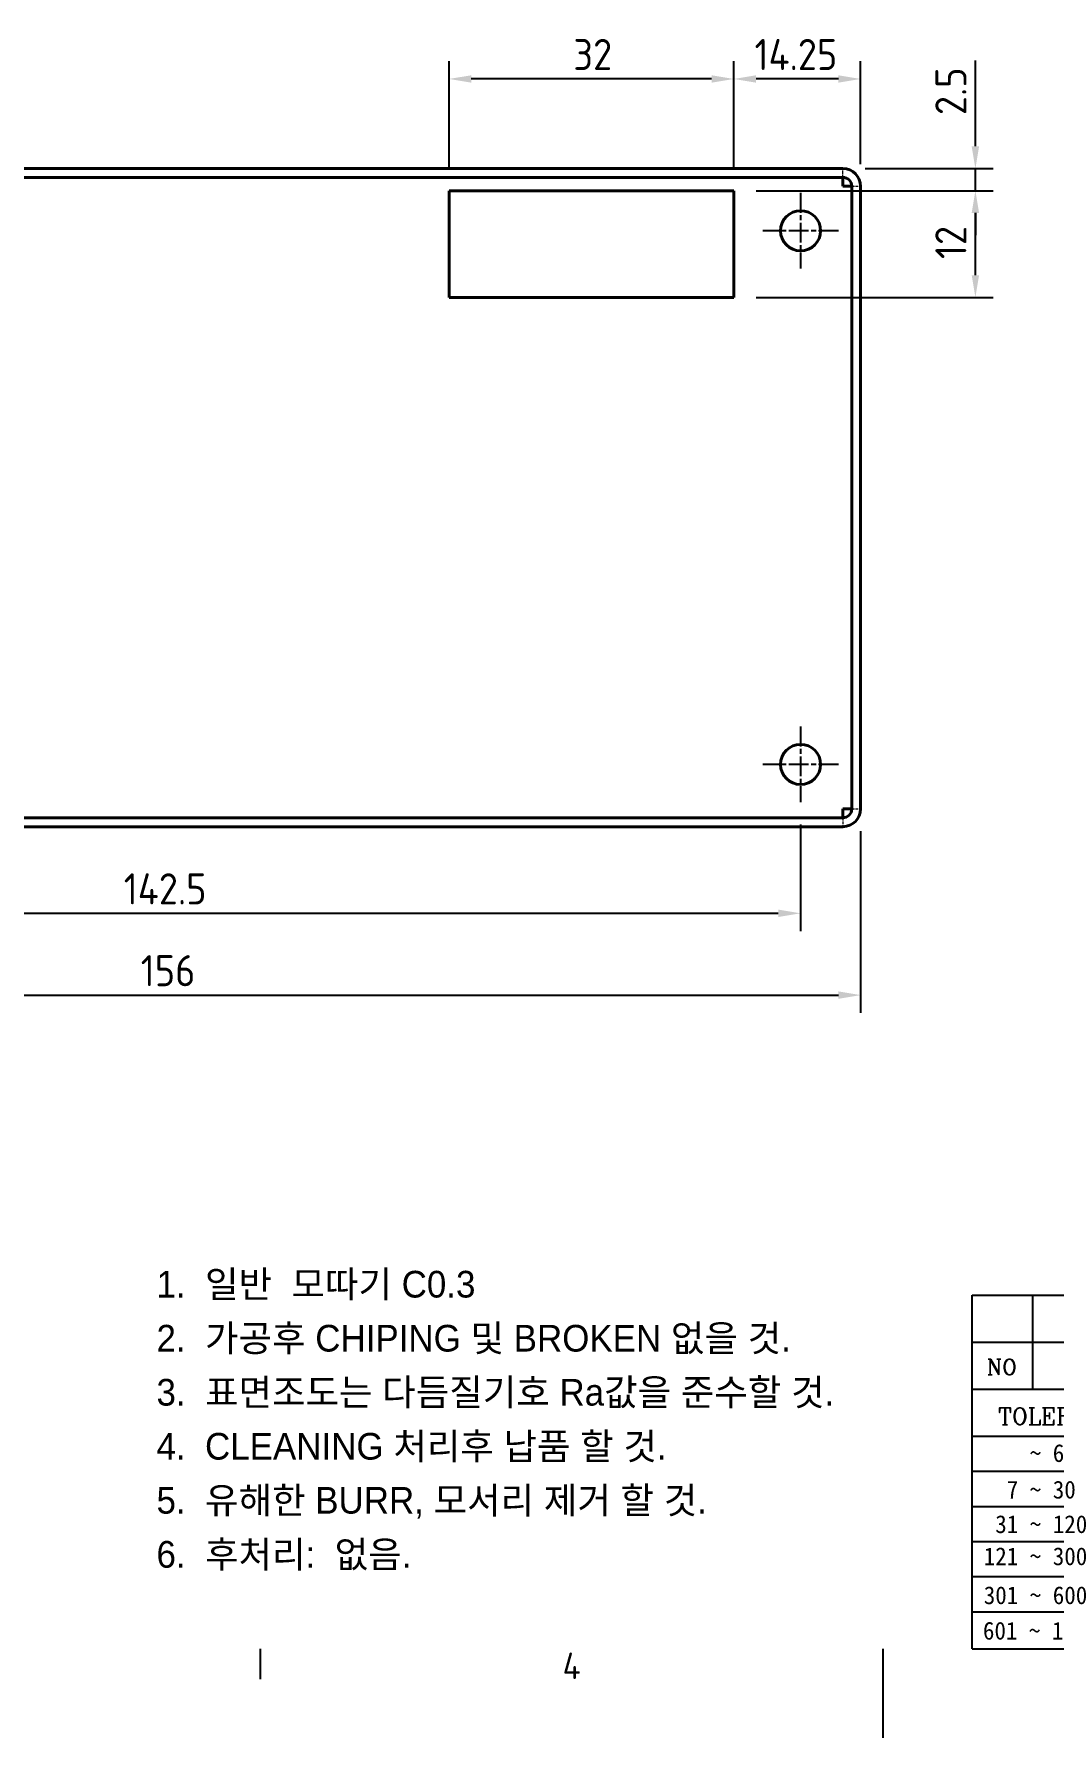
# Model space of a CAD drawing. Header units: millimetres. Extents: x 0 to 420, y 0 to 297.
# Drawn here: x 114.6 to 229.2, y 0 to 191.6 of the extents above; entities that cross this region are included whole.
import ezdxf
from ezdxf.enums import TextEntityAlignment as Align

# ---------------------------------------------------------------- set-up
doc = ezdxf.new("R2010")
doc.units = ezdxf.units.MM
doc.linetypes.add('CHAIN', pattern=[0.35429999999999995, 0.2362, -0.0295, 0.0591, -0.0295])
doc.linetypes.add('DASHED', pattern=[0.2067, 0.1654, -0.0413])
doc.layers.get('0').update_dxf_attribs({"color": 3, "lineweight": 25})
for name, color, linetype, lineweight in [('가려진 것(ISO)', 2, 'DASHED', 18), ('가시적인 것(ISO)', 3, 'Continuous', 40), ('경계(ISO)', 7, 'Continuous', 25), ('기호(ISO)', 5, 'Continuous', 25), ('제목(ISO)', 5, 'Continuous', 50), ('중심 표식(ISO)', 1, 'Continuous', 25), ('치수(ISO)', 2, 'Continuous', 25)]:
    doc.layers.add(name, color=color, linetype=linetype, lineweight=lineweight)
doc.styles.add('HAN_291', font='')
doc.styles.add('ISO Proportional', font='arial.ttf')
doc.styles.add('RC_284', font='ROMANC.shx')
doc.styles.add('RC_287', font='ROMANC.shx')
doc.styles.add('문자 텍스트_PSTEK_POSCO', font='isocp.shx')
doc.styles.add('치수 텍스트_PSTEK_POSCO', font='isocp.shx')
doc.styles.add('텍스트 스타일198', font='tahoma.ttf')
doc.styles.get('HAN_291').set_extended_font_data('GulimChe')
doc.dimstyles.new('치수_PSTEK_POSCO', dxfattribs={"dimtxt": 3.5, "dimasz": 2.5, "dimexe": 2, "dimexo": 2.5, "dimgap": 1, "dimtad": 1, "dimrnd": 1e-08, "dimdsep": 46, "dimtxsty": '치수 텍스트_PSTEK_POSCO', "dimcen": 0.09, "dimdle": 10, "dimclrd": 7, "dimclre": 7, "dimclrt": 2, "dimadec": 1, "dimazin": 2, "dimtfac": 1, "dimtmove": 0, "dimatfit": 3, "dimfxl": 0, "dimtolj": 1, "dimlwd": -1, "dimlwe": -1, "dimarcsym": 0})

# ---------------------------------------------------------------- blocks, each defined once
blk = doc.blocks.new('경계 Default Border')
at = {"layer": '경계(ISO)'}
blk.add_line((140, 10), (140, 6.599999666213989), dxfattribs=at)
at = {"layer": '경계(ISO)', "flags": 128}
blk.add_lwpolyline([(210, 0), (210, 10)], dxfattribs=at)
at = {"layer": '경계(ISO)', "color": 2, "insert": (173.9734701308116, 6.59999988079071), "char_height": 3.00000011920929, "attachment_point": 7, "style": '문자 텍스트_PSTEK_POSCO'}
blk.add_mtext('4', dxfattribs=at)
blk = doc.blocks.new('제목 블록 PSTEK')
at = {"color": 180}
for p, q in [((182.475792979055, 11.79100474011392), (182.4757929790549, 51.56524660363496)), ((182.4757929790549, 51.56524660363496), (372.4757929537551, 51.56524660363496)), ((189.2651435055721, 51.56524660363496), (189.2651435055722, 41.00524660363494)), ((182.475792979055, 46.2852466036349), (372.4757929537551, 46.28524660363492)), ((182.475792979055, 41.00524660363493), (206.451475290024, 41.00524660363493)), ((182.475792979055, 35.72524660363497), (206.451475290024, 35.72524660363497)), ((182.475792979055, 31.77524660363492), (206.451475290024, 31.77524660363492)), ((182.475792979055, 27.82524660363487), (206.451475290024, 27.82524660363487)), ((182.475792979055, 23.87524660363505), (206.451475290024, 23.87524660363505)), ((182.475792979055, 19.92524660363478), (206.451475290024, 19.92524660363478)), ((182.475792979055, 15.97524660363496), (206.451475290024, 15.97524660363496)), ((182.475792979055, 11.79100474011392), (372.4757929537551, 11.79100474011389))]:
    blk.add_line(p, q, dxfattribs=at)
at = {"layer": '제목(ISO)', "lineweight": 18}
blk.add_line((182.475792979055, 35.72500474011393), (182.475792979055, 11.79100474011392), dxfattribs=at)
at = {"color": 2}
for s, height, style, p in [('NO', 1.742399930953979, 'RC_284', (184.135398793432, 42.62317362549192)), (' TOLERANCE', 1.899999976158142, 'RC_287', (184.0872874387979, 37.00893196870329)), ('    ~ 6', 2.000000029802322, 'HAN_291', (183.7721304966814, 32.8176515608431)), ('  7 ~ 30', 2.000000029802322, 'HAN_291', (183.7721304966814, 28.70538114822415)), (' 31 ~ 120', 2.000000029802322, 'HAN_291', (183.7721304966814, 24.82628181916237)), ('121 ~ 300', 2.000000029802322, 'HAN_291', (183.7721304966814, 21.21401206133254)), ('301 ~ 600', 2.000000029802322, 'HAN_291', (183.7721304966814, 16.83491273227077)), ('601 ~ 1200', 2.000000029802322, 'HAN_291', (183.6802025156883, 12.84759660881125))]:
    blk.add_text(s, height=height, dxfattribs=dict(at, style=style)).set_placement(p)
at = {"layer": '제목(ISO)', "color": 7, "style": '텍스트 스타일198'}
for tag, p in [('부품_번호_001', (195.8306681444196, 47.68071419841495)), ('설명_001', (231.0343093105432, 47.92245856837096)), ('재질_001', (290.6002202955571, 47.92524659519488)), ("3._Q'TY_001", (312.7051684940307, 47.92188863680521)), ('질량\\P3;_001', (350.3046145979153, 48.1643332325385)), ('1._MODEL_NAME_001', (326.2265096999781, 37.52172745615292)), ('제목_001', (337.0238793324635, 32.12134217035067)), ('부품_번호_001', (334.4899083976516, 26.80591818687283)), ('설계자_001', (210.6823963971569, 25.23312566343435)), ('점검자_001', (226.4283219502686, 25.23446884679021)), ('프로젝트_001', (270.410884049407, 18.18077990480271)), ('작성_날짜_001', (207.6662781715662, 13.26600473167383)), ('시트_크기_001', (260.807090429518, 14.83812566343425)), ('프로젝트_002', (271.3397061834335, 14.75423755037356)), ('프로젝트_003', (288.0278370595504, 11.40492555349606))]:
    blk.add_attdef(tag, p, '', height=2.000000029802322, dxfattribs=at)
for tag, p in [('4._COLOR', (327.6805273250926, 48.92524660363493)), ('엔지니어링_승인자', (247.673240162284, 26.23312567187446)), ('점검_날짜', (231.1845342133799, 14.26600474011394)), ('엔지니어링_승인_날짜', (247.6732401622839, 14.26600474011394))]:
    blk.add_attdef(tag, text='', height=2.000000029802322, dxfattribs=at).set_placement(p, align=Align.MIDDLE_CENTER)
blk = doc.blocks.new('*D25')
at = {"layer": 'Defpoints', "color": 0}
for p in [(51.46146227720266, 104.4527199967557), (207.4614622772026, 104.4527199967557), (207.4614622772026, 83.51461378107233)]:
    blk.add_point(p, dxfattribs=at)
at = {"layer": '치수(ISO)', "color": 7}
for p, q in [((51.46146227720266, 101.9527199967557), (51.46146227720266, 81.51461378107233)), ((207.4614622772026, 101.9527199967557), (207.4614622772026, 81.51461378107233)), ((53.96146227720266, 83.51461378107233), (204.9614622772026, 83.51461378107233))]:
    blk.add_line(p, q, dxfattribs=at)
for points in [[(53.96146227720266, 83.931280447739), (53.96146227720266, 83.09794711440566), (51.46146227720266, 83.51461378107233)], [(204.9614622772026, 83.931280447739), (204.9614622772026, 83.09794711440566), (207.4614622772026, 83.51461378107233)]]:
    blk.add_solid(points, dxfattribs=at)
at = {"layer": '치수(ISO)', "color": 2, "insert": (126.5746512535806, 86.26461378107233), "char_height": 3.5, "attachment_point": 4, "style": '치수 텍스트_PSTEK_POSCO'}
blk.add_mtext('\\A1;156', dxfattribs=at)
blk = doc.blocks.new('*D26')
at = {"layer": 'Defpoints', "color": 0}
for p in [(58.21146227720257, 105.2027199967557), (200.7114622772026, 105.2027199967557), (200.7114622772026, 92.71142970281736)]:
    blk.add_point(p, dxfattribs=at)
at = {"layer": '치수(ISO)', "color": 7}
for p, q in [((58.21146227720257, 102.7027199967557), (58.21146227720257, 90.71142970281736)), ((200.7114622772026, 102.7027199967557), (200.7114622772026, 90.71142970281736)), ((60.71146227720257, 92.71142970281736), (198.2114622772026, 92.71142970281736))]:
    blk.add_line(p, q, dxfattribs=at)
for points in [[(60.71146227720257, 93.12809636948403), (60.71146227720257, 92.29476303615068), (58.21146227720257, 92.71142970281736)], [(198.2114622772026, 93.12809636948403), (198.2114622772026, 92.29476303615068), (200.7114622772026, 92.71142970281736)]]:
    blk.add_solid(points, dxfattribs=at)
at = {"layer": '치수(ISO)', "color": 2, "insert": (124.6639749037873, 95.46177419100633), "char_height": 3.5, "attachment_point": 4, "style": '치수 텍스트_PSTEK_POSCO'}
blk.add_mtext('\\A1;142.5', dxfattribs=at)
blk = doc.blocks.new('*D27')
at = {"layer": 'Defpoints', "color": 0}
for p in [(193.2114622772025, 173.9527199967557), (220.3558042537234, 173.9527199967557), (193.2114622772026, 161.9527199967557)]:
    blk.add_point(p, dxfattribs=at)
at = {"layer": '치수(ISO)', "color": 7}
for p, q in [((195.7114622772025, 173.9527199967557), (222.3558042537234, 173.9527199967557)), ((220.3558042537234, 164.4527199967557), (220.3558042537234, 171.4527199967557)), ((195.7114622772026, 161.9527199967557), (222.3558042537234, 161.9527199967557))]:
    blk.add_line(p, q, dxfattribs=at)
for points in [[(219.9391375870567, 171.4527199967557), (220.77247092039, 171.4527199967557), (220.3558042537234, 173.9527199967557)], [(219.9391375870567, 164.4527199967557), (220.77247092039, 164.4527199967557), (220.3558042537234, 161.9527199967557)]]:
    blk.add_solid(points, dxfattribs=at)
at = {"layer": '치수(ISO)', "color": 2, "insert": (217.6054597655344, 166.272616650299), "char_height": 3.5, "attachment_point": 4, "rotation": 90, "style": '치수 텍스트_PSTEK_POSCO'}
blk.add_mtext('\\A1;12', dxfattribs=at)
blk = doc.blocks.new('*D28')
at = {"layer": 'Defpoints', "color": 0}
for p in [(205.4614622772026, 176.4527199967557), (193.2114622772025, 173.9527199967557), (220.3558042537234, 173.9527199967557)]:
    blk.add_point(p, dxfattribs=at)
at = {"layer": '치수(ISO)', "color": 7}
for p, q in [((220.3558042537234, 178.9527199967557), (220.3558042537234, 188.5865726963422)), ((207.9614622772026, 176.4527199967557), (222.3558042537234, 176.4527199967557)), ((220.3558042537234, 173.9527199967557), (220.3558042537234, 176.4527199967557)), ((195.7114622772025, 173.9527199967557), (222.3558042537234, 173.9527199967557)), ((220.3558042537234, 171.4527199967557), (220.3558042537234, 168.9527199967557))]:
    blk.add_line(p, q, dxfattribs=at)
for points in [[(219.9391375870567, 178.9527199967557), (220.77247092039, 178.9527199967557), (220.3558042537234, 176.4527199967557)], [(219.9391375870567, 171.4527199967557), (220.77247092039, 171.4527199967557), (220.3558042537234, 173.9527199967557)]]:
    blk.add_solid(points, dxfattribs=at)
at = {"layer": '치수(ISO)', "color": 2, "insert": (217.6054597655344, 182.4527199967558), "char_height": 3.5, "attachment_point": 4, "rotation": 90, "style": '치수 텍스트_PSTEK_POSCO'}
blk.add_mtext('\\A1;2.5', dxfattribs=at)
blk = doc.blocks.new('*D29')
at = {"layer": 'Defpoints', "color": 0}
for p in [(193.2114622772025, 186.5189529754777), (207.4614622772025, 174.4527199967557), (193.2114622772025, 173.9527199967557)]:
    blk.add_point(p, dxfattribs=at)
at = {"layer": '치수(ISO)', "color": 7}
for p, q in [((193.2114622772025, 176.4527199967557), (193.2114622772025, 188.5189529754777)), ((207.4614622772025, 176.9527199967557), (207.4614622772025, 188.5189529754777)), ((204.9614622772025, 186.5189529754777), (195.7114622772025, 186.5189529754777))]:
    blk.add_line(p, q, dxfattribs=at)
for points in [[(195.7114622772025, 186.9356196421444), (195.7114622772025, 186.102286308811), (193.2114622772025, 186.5189529754777)], [(204.9614622772025, 186.9356196421444), (204.9614622772025, 186.102286308811), (207.4614622772025, 186.5189529754777)]]:
    blk.add_solid(points, dxfattribs=at)
at = {"layer": '치수(ISO)', "color": 2, "insert": (195.5389749037872, 189.2692974636667), "char_height": 3.5, "attachment_point": 4, "style": '치수 텍스트_PSTEK_POSCO'}
blk.add_mtext('\\A1;14.25', dxfattribs=at)
blk = doc.blocks.new('*D30')
at = {"layer": 'Defpoints', "color": 0}
for p in [(161.2114622772026, 186.5189529754777), (161.2114622772026, 173.9527199967557), (193.2114622772025, 173.9527199967557)]:
    blk.add_point(p, dxfattribs=at)
at = {"layer": '치수(ISO)', "color": 7}
for p, q in [((161.2114622772026, 176.4527199967557), (161.2114622772026, 188.5189529754777)), ((193.2114622772025, 176.4527199967557), (193.2114622772025, 188.5189529754777)), ((190.7114622772025, 186.5189529754777), (163.7114622772026, 186.5189529754777))]:
    blk.add_line(p, q, dxfattribs=at)
for points in [[(163.7114622772026, 186.9356196421443), (163.7114622772026, 186.102286308811), (161.2114622772026, 186.5189529754777)], [(190.7114622772025, 186.9356196421443), (190.7114622772025, 186.102286308811), (193.2114622772025, 186.5189529754777)]]:
    blk.add_solid(points, dxfattribs=at)
at = {"layer": '치수(ISO)', "color": 2, "insert": (175.1813589307459, 189.2692974636666), "char_height": 3.5, "attachment_point": 4, "style": '치수 텍스트_PSTEK_POSCO'}
blk.add_mtext('\\A1;32', dxfattribs=at)
blk = doc.blocks.new('주석-판금')
at = {"layer": '기호(ISO)', "color": 2, "insert": (-40.77821254730225, 16.75263392738998), "char_height": 3.00000011920929, "width": 116.6778124165837, "attachment_point": 1, "line_spacing_factor": 1.2146075963974, "style": 'ISO Proportional'}
blk.add_mtext('\\f굴림|b0|i0;\\H3.0000;1.  일반  모따기 C0.3\\P2.  가공후 CHIPING 및 BROKEN 없을 것.\\P3.  표면조도는 다듬질기호 Ra값을 준수할 것.\\P4.  CLEANING 처리후 납품 할 것.\\P5.  유해한 BURR, 모서리 제거 할 것.\\P6.  후처리:  없음.', dxfattribs=at)

msp = doc.modelspace()

# ---------------------------------------------------------------- linework, layer by layer
at = {"layer": '가려진 것(ISO)', "ltscale": 1.904596567153931}
for p, q in [((205.4614622772026, 175.4527199967557), (205.4614622772026, 176.4527199967557)), ((206.4614622772026, 174.4527199967557), (207.4614622772026, 174.4527199967557)), ((205.4614622772026, 103.4527199967557), (205.4614622772026, 102.4527199967557)), ((206.4614622772026, 104.4527199967557), (207.4614622772026, 104.4527199967557))]:
    msp.add_line(p, q, dxfattribs=at)
at = {"layer": '가시적인 것(ISO)'}
for p, q in [((205.4614622772026, 176.4527199967557), (53.46146227720261, 176.4527199967557)), ((205.4614622772026, 175.4527199967557), (53.46146227720261, 175.4527199967557)), ((205.4614622772026, 174.4527199967557), (205.4614622772026, 175.4527199967557)), ((205.4614622772026, 174.4527199967557), (206.4614622772026, 174.4527199967557)), ((206.4614622772026, 104.4527199967557), (206.4614622772025, 174.4527199967557)), ((207.4614622772026, 104.4527199967557), (207.4614622772025, 174.4527199967557)), ((161.2114622772026, 161.9527199967557), (161.2114622772026, 173.9527199967557)), ((161.2114622772026, 173.9527199967557), (193.2114622772026, 173.9527199967557)), ((193.2114622772026, 173.9527199967557), (193.2114622772026, 161.9527199967557)), ((193.2114622772026, 161.9527199967557), (161.2114622772026, 161.9527199967557)), ((53.46146227720264, 103.4527199967557), (205.4614622772026, 103.4527199967557)), ((205.4614622772026, 104.4527199967557), (205.4614622772026, 103.4527199967557)), ((205.4614622772026, 104.4527199967557), (206.4614622772026, 104.4527199967557)), ((53.46146227720264, 102.4527199967557), (205.4614622772026, 102.4527199967557))]:
    msp.add_line(p, q, dxfattribs=at)
for centre in [(200.7114622772026, 169.4527199967557), (200.7114622772026, 109.4527199967557)]:
    msp.add_circle(centre, 2.25, dxfattribs=at)
for centre, radius, start, end in [((205.4614622772025, 174.4527199967557), 2.000000000000006, 0, 89.99999999999895), ((205.4614622772025, 174.4527199967557), 0.9999999999999876, 0, 89.999999999998), ((205.4614622772026, 104.4527199967557), 1.999999999999993, 270.000000000001, 0), ((205.4614622772026, 104.4527199967557), 0.9999999999999964, 270, 0)]:
    msp.add_arc(centre, radius, start, end, dxfattribs=at)
at = {"layer": '중심 표식(ISO)', "linetype": 'CHAIN', "ltscale": 9.445162773132324}
for p, q in [((200.7114622772026, 173.7027199967557), (200.7114622772026, 165.2027199967557)), ((204.9614622772026, 169.4527199967557), (196.4614622772026, 169.4527199967557)), ((200.7114622772026, 113.7027199967557), (200.7114622772026, 105.2027199967557)), ((204.9614622772026, 109.4527199967557), (196.4614622772026, 109.4527199967557))]:
    msp.add_line(p, q, dxfattribs=at)

# ---------------------------------------------------------------- block references
for name, p in [('경계 Default Border', (0, 0)), ('주석-판금', (169.1199625419323, 35.76070469725462)), ('제목 블록 PSTEK', (37.52420704624484, -1.791004740113895))]:
    msp.add_blockref(name, p)

# ---------------------------------------------------------------- dimensions: what is measured, and where the dimension line sits
at = {"layer": '치수(ISO)', "color": 7}
dim = msp.add_linear_dim(base=(193.2114622772025, 186.5189529754777), p1=(207.4614622772025, 174.4527199967557), p2=(193.2114622772025, 173.9527199967557), dimstyle='치수_PSTEK_POSCO', override={"dimdec": 2, "dimtp": 0, "dimtm": -0, "dimtdec": 2, "dimtofl": 0, "dimatfit": 1}, dxfattribs=at)
dim.commit()
dim.dimension.update_dxf_attribs({"geometry": '*D29', "text_midpoint": (200.3364622772025, 186.5189529754777), "dimtype": 160})
for base, p1, p2, angle, override, picture, middle in [((161.2114622772026, 186.5189529754777), (193.2114622772025, 173.9527199967557), (161.2114622772026, 173.9527199967557), 180, {"dimdec": 2, "dimtp": 0, "dimtm": -0, "dimtdec": 2, "dimtofl": 0, "dimatfit": 1}, '*D30', (177.2114622772025, 186.5189529754777)), ((220.3558042537234, 173.9527199967557), (205.4614622772026, 176.4527199967557), (193.2114622772025, 173.9527199967557), 90, {"dimdec": 2, "dimtp": 0, "dimtm": -0, "dimtdec": 2, "dimtofl": 1, "dimatfit": 1}, '*D28', (220.3558042537233, 185.019646346549)), ((220.3558042537234, 173.9527199967557), (193.2114622772026, 161.9527199967557), (193.2114622772025, 173.9527199967557), 90, {"dimdec": 2, "dimtp": 0, "dimtm": -0, "dimtdec": 2, "dimtofl": 0, "dimatfit": 1}, '*D27', (220.3558042537233, 167.9527199967557)), ((207.4614622772026, 83.51461378107233), (51.46146227720266, 104.4527199967557), (207.4614622772026, 104.4527199967557), 180, {"dimdec": 2, "dimtp": 0, "dimtm": -0, "dimtdec": 2, "dimtofl": 0, "dimatfit": 1}, '*D25', (129.4614622772026, 83.51461378107233)), ((200.7114622772026, 92.71142970281736), (58.21146227720257, 105.2027199967557), (200.7114622772026, 105.2027199967557), 180, {"dimdec": 2, "dimtp": 0, "dimtm": -0, "dimtdec": 2, "dimtofl": 0, "dimatfit": 1}, '*D26', (129.4614622772026, 92.71142970281736))]:
    dim = msp.add_linear_dim(base=base, p1=p1, p2=p2, angle=angle, dimstyle='치수_PSTEK_POSCO', override=override, dxfattribs=at)
    dim.commit()
    dim.dimension.update_dxf_attribs({"geometry": picture, "text_midpoint": middle, "dimtype": 160})

doc.saveas('drawing.dxf')
